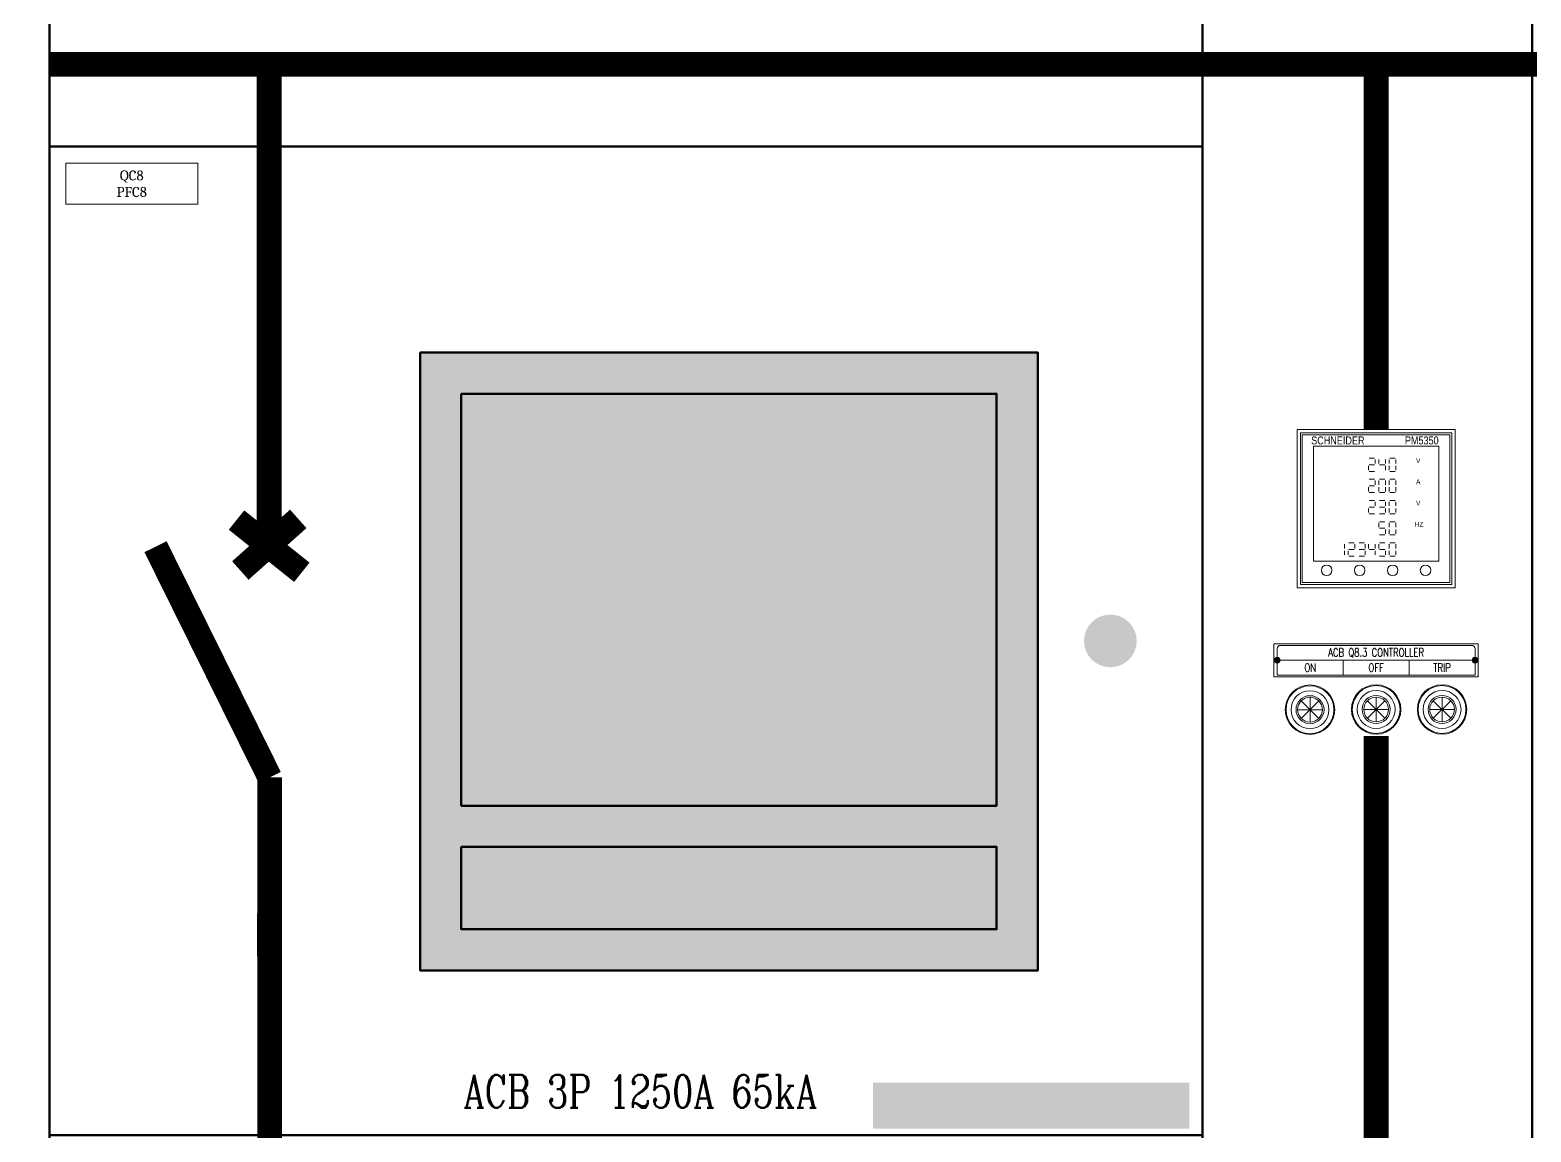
# Model space of a CAD drawing. Header units: millimetres. Extents: x -116965 to 323937, y 291661 to 566926.
# Drawn here: x -46843 to -45932, y 329542 to 330210 of the extents above; entities that cross this region are included whole.
import ezdxf
from ezdxf.enums import TextEntityAlignment as Align

# ---------------------------------------------------------------- set-up
doc = ezdxf.new("R2010")
doc.units = ezdxf.units.MM
doc.layers.get('0').update_dxf_attribs({"lineweight": 18})
for name, color, linetype, lineweight in [('BASE', 7, 'Continuous', 15), ('hw_Punch', 3, 'Continuous', 9), ('hw_Text', 7, 'Continuous', 13)]:
    doc.layers.add(name, color=color, linetype=linetype, lineweight=lineweight)
doc.layers.add('C00-00-00', color=7, linetype='Continuous')
for name, color, linetype, true_color in [('C32-AD-3C', 7, 'Continuous', 0x32ad3c), ('C34-3A-40', 7, 'Continuous', 0x343a40), ('C49-50-57', 7, 'Continuous', 0x495057), ('CAD-B5-BD', 7, 'Continuous', 0xadb5bd), ('CB1-00-43', 7, 'Continuous', 0xb10043)]:
    doc.layers.add(name, color=color, linetype=linetype, true_color=true_color)
doc.styles.add('hw_Block', font='complex.shx', dxfattribs={"width": 0.75})
doc.styles.add('hw_Block.', font='Cambria.ttf')
doc.styles.add('VnArial', font='')
doc.styles.get('VnArial').set_extended_font_data('.VnArial NarrowH')

# ---------------------------------------------------------------- blocks, each defined once
blk = doc.blocks.new('*U1759')
at = {"color": 1}
for p, q in [((-7.5, 0), (7.5, 0)), ((5.3, 5.3), (-5.3, -5.3)), ((-5.3, 5.3), (5.3, -5.3)), ((0, -7.5), (0, 7.5))]:
    blk.add_line(p, q, dxfattribs=at)
for radius in [15, 14.5]:
    blk.add_circle((0, 0), radius)
for radius in [8.5, 7.5]:
    blk.add_circle((0, 0), radius, dxfattribs=at)
at = {"layer": 'hw_Punch'}
blk.add_circle((0, 0), 11.5, dxfattribs=at)
blk = doc.blocks.new('*U1760')
at = {"color": 2}
for p, q in [((5.3, 5.3), (-5.3, -5.3)), ((-5.3, 5.3), (5.3, -5.3)), ((0, -7.5), (0, 7.5)), ((-7.5, 0), (7.5, 0))]:
    blk.add_line(p, q, dxfattribs=at)
for radius in [15, 14.5]:
    blk.add_circle((0, 0), radius)
for radius in [8.5, 7.5]:
    blk.add_circle((0, 0), radius, dxfattribs=at)
at = {"layer": 'hw_Punch'}
blk.add_circle((0, 0), 11.5, dxfattribs=at)
blk = doc.blocks.new('*U1767')
at = {"color": 3}
for p, q in [((5.3, 5.3), (-5.3, -5.3)), ((-5.3, 5.3), (5.3, -5.3)), ((0, -7.5), (0, 7.5)), ((-7.5, 0), (7.5, 0))]:
    blk.add_line(p, q, dxfattribs=at)
for radius in [15, 14.5]:
    blk.add_circle((0, 0), radius)
for radius in [8.5, 7.5]:
    blk.add_circle((0, 0), radius, dxfattribs=at)
at = {"layer": 'hw_Punch'}
blk.add_circle((0, 0), 11.5, dxfattribs=at)
blk = doc.blocks.new('1232')
at = {"color": 7, "linetype": 'Continuous', "lineweight": 13}
for p, q in [((43.43, 71.35), (43.43, 73.92)), ((43.84, 78.67), (47.07, 78.67)), ((43.84, 74.65), (47.07, 74.65)), ((47.48, 77.94), (47.48, 75.37)), ((49.66, 77.94), (49.66, 75.37)), ((50.08, 74.65), (53.3, 74.65)), ((53.72, 77.94), (53.72, 75.37)), ((53.72, 71.35), (53.72, 73.92)), ((55.9, 77.94), (55.9, 75.37)), ((55.9, 71.35), (55.9, 73.92)), ((56.31, 78.67), (59.54, 78.67)), ((59.95, 77.94), (59.95, 75.37)), ((59.95, 71.35), (59.95, 73.92)), ((43.84, 70.62), (47.07, 70.62)), ((43.84, 65.82), (47.07, 65.82)), ((47.48, 65.09), (47.48, 62.52)), ((49.66, 65.09), (49.66, 62.52)), ((50.08, 65.82), (53.3, 65.82)), ((53.72, 65.09), (53.72, 62.52)), ((55.9, 65.09), (55.9, 62.52)), ((56.31, 70.62), (59.54, 70.62)), ((56.31, 65.82), (59.54, 65.82)), ((59.95, 65.09), (59.95, 62.52)), ((43.43, 58.49), (43.43, 61.06)), ((43.84, 61.79), (47.07, 61.79)), ((43.84, 57.77), (47.07, 57.77)), ((49.66, 58.49), (49.66, 61.06)), ((50.08, 57.77), (53.3, 57.77)), ((53.72, 58.49), (53.72, 61.06)), ((55.9, 58.49), (55.9, 61.06)), ((56.31, 57.77), (59.54, 57.77)), ((59.95, 58.49), (59.95, 61.06)), ((43.43, 45.64), (43.43, 48.21)), ((43.84, 52.96), (47.07, 52.96)), ((43.84, 48.94), (47.07, 48.94)), ((47.48, 52.23), (47.48, 49.66)), ((50.08, 52.96), (53.3, 52.96)), ((50.08, 48.94), (53.3, 48.94)), ((53.72, 52.23), (53.72, 49.66)), ((53.72, 45.64), (53.72, 48.21)), ((55.9, 52.23), (55.9, 49.66)), ((55.9, 45.64), (55.9, 48.21)), ((56.31, 52.96), (59.54, 52.96)), ((59.95, 52.23), (59.95, 49.66)), ((59.95, 45.64), (59.95, 48.21)), ((43.84, 44.91), (47.07, 44.91)), ((49.66, 39.38), (49.66, 36.81)), ((50.08, 44.91), (53.3, 44.91)), ((50.08, 40.1), (53.3, 40.1)), ((55.9, 39.38), (55.9, 36.81)), ((56.31, 44.91), (59.54, 44.91)), ((56.31, 40.1), (59.54, 40.1)), ((59.95, 39.38), (59.95, 36.81)), ((50.08, 36.08), (53.3, 36.08)), ((50.08, 32.06), (53.3, 32.06)), ((53.72, 32.78), (53.72, 35.35)), ((55.9, 32.78), (55.9, 35.35)), ((56.31, 32.06), (59.54, 32.06)), ((59.95, 32.78), (59.95, 35.35)), ((28.79, 26.5), (28.79, 23.93)), ((28.79, 19.91), (28.79, 22.47)), ((30.97, 19.91), (30.97, 22.47)), ((31.38, 27.23), (34.61, 27.23)), ((31.38, 23.2), (34.61, 23.2)), ((31.38, 19.18), (34.61, 19.18)), ((35.02, 26.5), (35.02, 23.93)), ((37.61, 27.23), (40.84, 27.23)), ((37.61, 23.2), (40.84, 23.2)), ((37.61, 19.18), (40.84, 19.18)), ((41.25, 26.5), (41.25, 23.93)), ((41.25, 19.91), (41.25, 22.47)), ((43.43, 26.5), (43.43, 23.93)), ((43.84, 23.2), (47.07, 23.2)), ((47.48, 26.5), (47.48, 23.93)), ((47.48, 19.91), (47.48, 22.47)), ((49.66, 26.5), (49.66, 23.93)), ((50.08, 27.23), (53.3, 27.23)), ((50.08, 23.2), (53.3, 23.2)), ((50.08, 19.18), (53.3, 19.18)), ((53.72, 19.91), (53.72, 22.47)), ((55.9, 26.5), (55.9, 23.93)), ((55.9, 19.91), (55.9, 22.47)), ((56.31, 27.23), (59.54, 27.23)), ((56.31, 19.18), (59.54, 19.18)), ((59.95, 26.5), (59.95, 23.93)), ((59.95, 19.91), (59.95, 22.47))]:
    blk.add_line(p, q, dxfattribs=at)
at = {"layer": 'BASE', "lineweight": 13}
for points in [[(96, 0), (0, 0), (0, 96), (96, 96)], [(3.2, 3.2), (92.8, 3.2), (92.8, 92.8), (3.2, 92.8)], [(10, 16.06), (86, 16.06), (86, 86), (10, 86)]]:
    blk.add_lwpolyline(points, close=True, dxfattribs=at)
at = {"layer": 'BASE', "color": 3, "lineweight": 13}
blk.add_lwpolyline([(2, 2), (94, 2), (94, 94), (2, 94)], close=True, dxfattribs=at)
at = {"layer": 'BASE', "lineweight": 13}
for centre in [(18, 10.61), (38, 10.61), (58, 10.61), (78, 10.61)]:
    blk.add_circle(centre, 3.2, dxfattribs=at)
at = {"layer": 'hw_Text', "lineweight": 13, "style": 'VnArial'}
for s, height, p in [('Schneider', 4.8, (24.76, 89.41)), ('V', 2.88, (73.53, 77.14)), ('A', 2.88, (73.53, 64.28)), ('V', 2.88, (73.53, 51.43)), ('Hz', 2.88, (74.05, 38.57))]:
    blk.add_text(s, height=height, rotation=360, dxfattribs=at).set_placement(p, align=Align.MIDDLE_CENTER)
at = {"layer": 'hw_Text', "color": 1, "lineweight": 13, "style": 'VnArial'}
blk.add_text('PM5350', height=4.8, rotation=360, dxfattribs=at).set_placement((75.69, 89.41), align=Align.MIDDLE_CENTER)
blk = doc.blocks.new('Load Outgoingx')
at = {"color": 0, "lineweight": 5, "ltscale": 0.7}
blk.add_lwpolyline([(10, -10), (10, -35), (90, -35), (90, -10)], close=True, dxfattribs=at)
at = {"color": 0, "lineweight": 5, "style": 'hw_Block.'}
for tag, p in [('LINE1', (50, -17.5)), ('LINE2', (50, -27.5))]:
    blk.add_attdef(tag, text='', height=6, dxfattribs=at).set_placement(p, align=Align.MIDDLE_CENTER)

msp = doc.modelspace()

# ---------------------------------------------------------------- hatches: boundary and pattern name
h = msp.add_hatch(color=0)
h.dxf.hatch_style = 1
h.paths.add_polyline_path([(-46086.306544, 329829.184339, 0.4142135624), (-46087.569633, 329827.92125, 0.4142135624), (-46086.306544, 329826.658161)])
h.paths.add_polyline_path([(-46086.306544, 329829.184339), (-46086.306544, 329827.92125), (-46085.043455, 329827.92125, 0.4142135624)])
h.paths.add_polyline_path([(-46085.043455, 329827.92125), (-46086.306544, 329827.92125), (-46086.306544, 329826.658161, 0.4142135624)])
h = msp.add_hatch(color=0)
h.dxf.hatch_style = 1
h.paths.add_polyline_path([(-45966.306544, 329829.184339, 0.4142135624), (-45967.569633, 329827.92125, 0.4142135624), (-45966.306544, 329826.658161)])
h.paths.add_polyline_path([(-45966.306544, 329829.184339), (-45966.306544, 329827.92125), (-45965.043455, 329827.92125, 0.4142135624)])
h.paths.add_polyline_path([(-45965.043455, 329827.92125), (-45966.306544, 329827.92125), (-45966.306544, 329826.658161, 0.4142135624)])
at = {"layer": 'C00-00-00'}
h = msp.add_hatch(color=256, dxfattribs=at)
h.dxf.hatch_style = 2
h.paths.add_polyline_path([(-46606.572999, 330014.615558), (-46231.625343, 330014.615558), (-46231.625343, 329639.667902), (-46606.572999, 329639.667902)])
h = msp.add_hatch(color=256, dxfattribs=at)
h.dxf.hatch_style = 2
h.paths.add_polyline_path([(-46366.606499, 329959.623236), (-46346.609289, 329959.623236), (-46346.609289, 329744.653245), (-46366.606499, 329744.653245)])
h = msp.add_hatch(color=256, dxfattribs=at)
h.dxf.hatch_style = 2
h.paths.add_polyline_path([(-46414.099867, 329924.62812), (-46381.604405, 329924.62812), (-46381.604405, 329899.631611), (-46414.099867, 329899.631611)])
h = msp.add_hatch(color=256, dxfattribs=at)
edge = h.paths.add_edge_path()
edge.add_arc((-46187.631483, 329839.639986), 15.997765, 0, 360)
h = msp.add_hatch(color=256, dxfattribs=at)
h.dxf.hatch_style = 2
h.paths.add_polyline_path([(-46331.611383, 329571.677392), (-46139.638183, 329571.677392), (-46139.638183, 329543.681302), (-46331.611383, 329543.681302)])
at = {"layer": 'C32-AD-3C'}
h = msp.add_hatch(color=256, dxfattribs=at)
h.dxf.hatch_style = 2
h.paths.add_polyline_path([(-46576.577186, 329914.629518), (-46521.584865, 329914.629518), (-46521.584865, 329814.643473), (-46576.577186, 329814.643473)])
h = msp.add_hatch(color=256, dxfattribs=at)
h.dxf.hatch_style = 2
h.paths.add_polyline_path([(-46456.593936, 329874.635098), (-46431.597427, 329874.635098), (-46431.597427, 329864.636495), (-46456.593936, 329864.636495)])
at = {"layer": 'C34-3A-40'}
h = msp.add_hatch(color=256, dxfattribs=at)
h.dxf.hatch_style = 2
h.paths.add_polyline_path([(-46581.57649, 329989.619049), (-46256.621852, 329989.619049), (-46256.621852, 329739.653942), (-46581.57649, 329739.653942)])
h = msp.add_hatch(color=256, dxfattribs=at)
h.dxf.hatch_style = 2
h.paths.add_polyline_path([(-46581.57649, 329714.657433), (-46256.621852, 329714.657433), (-46256.621852, 329664.664411), (-46581.57649, 329664.664411)])
at = {"layer": 'C49-50-57'}
h = msp.add_hatch(color=256, dxfattribs=at)
h.dxf.hatch_style = 2
h.paths.add_polyline_path([(-46366.606499, 329959.623236), (-46346.609289, 329959.623236), (-46346.609289, 329852.138239), (-46366.606499, 329852.138239)])
at = {"layer": 'CAD-B5-BD'}
h = msp.add_hatch(color=256, dxfattribs=at)
h.dxf.hatch_style = 2
h.paths.add_polyline_path([(-46571.577883, 329909.630214), (-46526.584164, 329909.630214), (-46526.584164, 329864.636495), (-46571.577883, 329864.636495)])
at = {"layer": 'CB1-00-43'}
h = msp.add_hatch(color=256, dxfattribs=at)
h.dxf.hatch_style = 2
h.paths.add_polyline_path([(-46456.593936, 329924.62812), (-46424.098474, 329924.62812), (-46424.098474, 329899.631611), (-46456.593936, 329899.631611)])

# ---------------------------------------------------------------- linework, layer by layer
for p, q in [((-46066.306544, 329797.92125), (-46066.306544, 329797.92125)), ((-46066.306544, 329797.92125), (-46066.306544, 329797.92125)), ((-46026.306544, 329797.92125), (-46026.306544, 329797.92125)), ((-46026.306544, 329797.92125), (-46026.306544, 329797.92125)), ((-45986.306544, 329797.92125), (-45986.306544, 329797.92125)), ((-45986.306544, 329797.92125), (-45986.306544, 329797.92125))]:
    msp.add_line(p, q)
at = {"color": 1, "lineweight": -3, "ltscale": 5, "const_width": 15}
for points in [[(-46831.541593, 330189.584152), (-40932.337221, 330189.584152)], [(-46698.150473, 329897.14173), (-46698.150473, 330189.584152)], [(-46026.306544, 329967.890106), (-46026.306544, 330189.584152)], [(-46678.327363, 329881.297092), (-46717.973583, 329912.986367)], [(-46715.631216, 329882.377642), (-46680.489868, 329913.706865)], [(-46697.797975, 329756.826121), (-46767.121444, 329896.826121)], [(-46026.306544, 328339.849361), (-46026.306544, 329781.979527)], [(-46697.797975, 329756.826121), (-46697.974224, 329648.253991)], [(-46697.797975, 329439.184138), (-46697.797975, 329756.826121)]]:
    msp.add_lwpolyline(points, dxfattribs=at)
for points in [[(-46088.306544, 329837.92125), (-45964.306544, 329837.92125), (-45964.306544, 329817.92125), (-46088.306544, 329817.92125)], [(-46086.306544, 329827.92125), (-46046.306544, 329827.92125), (-46046.306544, 329818.92125), (-46086.306544, 329818.92125)], [(-46046.306544, 329827.92125), (-46006.306544, 329827.92125), (-46006.306544, 329818.92125), (-46046.306544, 329818.92125)], [(-46006.306544, 329827.92125), (-45966.306544, 329827.92125), (-45966.306544, 329818.92125), (-46006.306544, 329818.92125)]]:
    msp.add_lwpolyline(points, close=True)
msp.add_lwpolyline([(-46084.306544, 329836.92125), (-45968.306544, 329836.92125, -0.4142135624), (-45966.306544, 329834.92125), (-45966.306544, 329818.92125), (-46086.306544, 329818.92125), (-46086.306544, 329834.92125, -0.4142135624)], format="xyb", close=True)
for centre, radius in [((-46086.306544, 329827.92125), 1.75), ((-46086.306544, 329827.92125), 1.263089), ((-45966.306544, 329827.92125), 1.75), ((-45966.306544, 329827.92125), 1.263089)]:
    msp.add_circle(centre, radius)
at = {"layer": 'C00-00-00', "lineweight": 211}
for points in [[(-47231.485758, 330439.556236), (-46831.541593, 330439.556236), (-46831.541593, 328239.863317), (-47231.485758, 328239.863317)], [(-46831.541593, 330439.556236), (-46131.639302, 330439.556236), (-46131.639302, 328239.863317), (-46831.541593, 328239.863317)]]:
    msp.add_lwpolyline(points, close=True, dxfattribs=at)
at = {"layer": 'C00-00-00', "lineweight": 100}
for points in [[(-47231.485758, 330339.570192), (-46831.541593, 330339.570192), (-46831.541593, 328339.849361), (-47231.485758, 328339.849361)], [(-46831.541593, 330339.570192), (-46131.639302, 330339.570192), (-46131.639302, 330139.598111), (-46831.541593, 330139.598111)], [(-46131.639302, 330339.570192), (-45931.667218, 330339.570192), (-45931.667218, 328339.849361), (-46131.639302, 328339.849361)], [(-46831.541593, 330139.598111), (-46131.639302, 330139.598111), (-46131.639302, 329539.681861), (-46831.541593, 329539.681861)]]:
    msp.add_lwpolyline(points, close=True, dxfattribs=at)
at = {"layer": 'C00-00-00', "lineweight": 50}
for points in [[(-46606.572999, 330014.615558), (-46231.625343, 330014.615558), (-46231.625343, 329639.667902), (-46606.572999, 329639.667902)], [(-46581.57649, 329989.619049), (-46256.621852, 329989.619049), (-46256.621852, 329739.653942), (-46581.57649, 329739.653942)], [(-46581.57649, 329714.657433), (-46256.621852, 329714.657433), (-46256.621852, 329664.664411), (-46581.57649, 329664.664411)]]:
    msp.add_lwpolyline(points, close=True, dxfattribs=at)

# ---------------------------------------------------------------- block references
at = {"lineweight": -3}
msp.add_blockref('Load Outgoingx', (-46831.541593, 330139.598111), dxfattribs=at).add_auto_attribs({'LINE2': 'PFC8', 'LINE1': 'QC8'})
for name, p in [('1232', (-46074.306544, 329871.890106)), ('*U1767', (-46066.44869, 329797.92125)), ('*U1759', (-46026.306544, 329798.063395)), ('*U1760', (-45986.306544, 329798.063395))]:
    msp.add_blockref(name, p)

# ---------------------------------------------------------------- texts
at = {"char_height": 5, "attachment_point": 5, "style": 'hw_Block'}
for s, width, insert in [('ACB Q8.3 CONTROLLER', 114.69911192, (-46026.306544, 329832.42125)), ('ON', 61.04856746, (-46066.306544, 329823.42125)), ('OFF', 61.04856746, (-46026.306544, 329823.42125)), ('TRIP', 61.04856746, (-45986.306544, 329823.42125))]:
    msp.add_mtext_dynamic_manual_height_columns(s, width=width, gutter_width=12.5, heights=[0], dxfattribs=dict(at, insert=insert))
at = {"color": 2, "insert": (-46472.869957, 329566.291047), "char_height": 20, "attachment_point": 5, "style": 'hw_Block'}
msp.add_mtext_dynamic_manual_height_columns('ACB 3P 1250A 65kA', width=280.32785492, gutter_width=12.5, heights=[0], dxfattribs=at)

doc.saveas('drawing.dxf')
